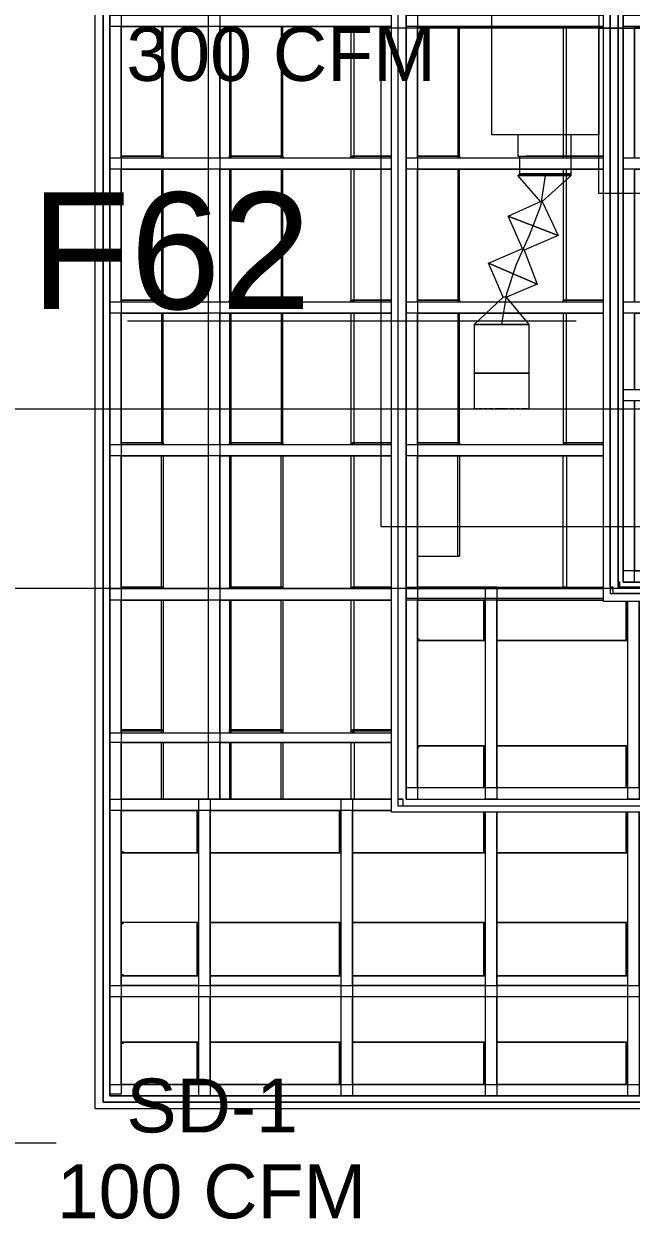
# Model space of a CAD drawing. Header units: metres. Extents: x 98 to 337, y -7 to 53.
# Drawn here: x 140.745 to 142.463, y 14.116 to 17.496 of the extents above; entities that cross this region are included whole.
import ezdxf

# ---------------------------------------------------------------- set-up
doc = ezdxf.new("R2010")
doc.units = ezdxf.units.M
doc.layers.add('HVAC - Ductos', color=5, linetype='Continuous', lineweight=0)
doc.layers.add('PDF_Text', color=7, linetype='Continuous', lineweight=0)
doc.layers.add('PDF_Geometry', color=7, linetype='Continuous', lineweight=0, true_color=0xaaaaaa)
doc.styles.add('PDF ArialUnicodeMS-Bold-Identity-H', font='arial.ttf')
doc.styles.add('PDF Helvetica', font='')
doc.styles.get('PDF Helvetica').set_extended_font_data('Helvetica')

msp = doc.modelspace()

# ---------------------------------------------------------------- linework, layer by layer
at = {"layer": 'HVAC - Ductos', "lineweight": 0}
for points in [[(142.0691, 17.1815), (142.0691, 18.0932), (142.3715, 18.0932), (142.3715, 17.1815)], [(142.2707, 17.1173), (142.2707, 17.1219)], [(142.2753, 17.1219), (142.2707, 17.1219)], [(142.147, 17.0715), (142.1561, 17.0715), (142.1653, 17.0715), (142.1837, 17.0715), (142.2019, 17.0715), (142.2203, 17.0715), (142.2386, 17.0715), (142.2569, 17.0715), (142.2707, 17.0715), (142.2845, 17.0715), (142.2936, 17.0715), (142.2845, 17.0715), (142.2707, 17.0715), (142.2569, 17.0715), (142.2386, 17.0715), (142.2203, 17.0715), (142.2019, 17.0715), (142.1837, 17.0715), (142.1653, 17.0715), (142.1561, 17.0715)], [(142.1745, 16.6454), (142.1699, 16.6454), (142.1607, 16.6454), (142.1516, 16.6454), (142.1333, 16.6454), (142.1149, 16.6454), (142.0966, 16.6454), (142.0783, 16.6454), (142.0599, 16.6454), (142.0416, 16.6454), (142.0324, 16.6454), (142.0232, 16.6454), (142.0187, 16.6454), (142.0232, 16.6454), (142.0324, 16.6454), (142.0416, 16.6454), (142.0599, 16.6454), (142.0783, 16.6454), (142.0966, 16.6454), (142.1149, 16.6454), (142.1333, 16.6454), (142.1516, 16.6454), (142.1607, 16.6454), (142.1699, 16.6454)], [(144.5295, 15.8986), (138.3167, 15.8986), (138.3167, 16.4072), (144.5295, 16.4072)]]:
    msp.add_lwpolyline(points, close=True, dxfattribs=at)
for points in [[(142.147, 17.1219), (142.147, 17.0715), (142.1424, 17.0669), (142.2936, 17.0669), (142.2936, 17.0715), (142.289, 17.0715), (142.2707, 17.0715), (142.2478, 17.0715), (142.2203, 17.0715), (142.1928, 17.0715), (142.1653, 17.0715), (142.1516, 17.0715), (142.147, 17.0715), (142.1516, 17.0715), (142.1653, 17.0715), (142.1928, 17.0715), (142.2203, 17.0715), (142.2478, 17.0715), (142.2707, 17.0715), (142.289, 17.0715), (142.2936, 17.0715), (142.2936, 17.1219), (142.2936, 17.1815), (142.2845, 17.1815), (142.2753, 17.1815), (142.2569, 17.1815), (142.2386, 17.1815), (142.2203, 17.1815), (142.2019, 17.1815), (142.1882, 17.1815), (142.1745, 17.1815), (142.1607, 17.1815), (142.1516, 17.1815), (142.147, 17.1815)], [(142.1424, 17.1815), (142.1424, 17.1219), (142.147, 17.1219), (142.1516, 17.1219), (142.1653, 17.1219), (142.1837, 17.1219), (142.2019, 17.1219), (142.2203, 17.1219), (142.2386, 17.1219), (142.2569, 17.1219), (142.2753, 17.1219), (142.2845, 17.1219), (142.2936, 17.1219)], [(142.2707, 17.1219), (142.2569, 17.1219), (142.2386, 17.1219), (142.2203, 17.1219), (142.2019, 17.1219), (142.1837, 17.1219), (142.1653, 17.1219)], [(142.2203, 17.0669), (142.2065, 16.9798), (142.1745, 16.8974), (142.1378, 16.8149), (142.1103, 16.7325), (142.0966, 16.6454)], [(142.2111, 16.9936), (142.2569, 16.8974), (142.1149, 16.9524), (142.2065, 16.9936), (142.1424, 17.0669), (142.147, 17.0669), (142.1653, 17.0669), (142.1882, 17.0669), (142.2203, 17.0669), (142.2478, 17.0669), (142.2753, 17.0669), (142.289, 17.0669), (142.2936, 17.0669), (142.289, 17.0669), (142.2753, 17.0669), (142.2478, 17.0669), (142.2203, 17.0669), (142.1882, 17.0669), (142.1653, 17.0669), (142.147, 17.0669), (142.1424, 17.0669), (142.2936, 17.0669), (142.2111, 16.9936), (142.2065, 16.9936)], [(142.1607, 16.8562), (142.1974, 16.76), (142.0599, 16.8195), (142.1561, 16.8608), (142.1149, 16.9524), (142.2569, 16.8974), (142.1607, 16.8562), (142.1561, 16.8608)], [(142.0187, 16.6454), (142.0187, 16.508), (142.0232, 16.508), (142.0324, 16.508), (142.0416, 16.508), (142.0599, 16.508), (142.0783, 16.508), (142.0966, 16.508), (142.1149, 16.508), (142.1333, 16.508), (142.1516, 16.508), (142.1607, 16.508), (142.1699, 16.508), (142.1745, 16.508), (142.1745, 16.6454), (142.0187, 16.6454), (142.1012, 16.7233), (142.0599, 16.8195), (142.1974, 16.76), (142.1103, 16.7233), (142.1012, 16.7233)], [(142.1745, 16.6454), (142.1103, 16.7233)], [(142.1745, 16.4072), (142.1745, 16.508), (142.1699, 16.508), (142.1607, 16.508), (142.1516, 16.508), (142.1333, 16.508), (142.1149, 16.508), (142.0966, 16.508), (142.0783, 16.508), (142.0599, 16.508), (142.0416, 16.508), (142.0324, 16.508), (142.0232, 16.508), (142.0187, 16.508), (142.0187, 16.4072)], [(142.0278, 16.4072), (142.0232, 16.4072)], [(142.0416, 16.4072), (142.037, 16.4072), (142.0324, 16.4072)], [(142.0554, 16.4072), (142.0508, 16.4072), (142.0462, 16.4072)], [(142.0737, 16.4072), (142.0645, 16.4072), (142.0599, 16.4072)], [(142.1149, 16.4072), (142.0966, 16.4072), (142.0783, 16.4072)], [(142.1333, 16.4072), (142.1287, 16.4072), (142.1195, 16.4072)], [(142.147, 16.4072), (142.1424, 16.4072), (142.1378, 16.4072)], [(142.1699, 16.4072), (142.1653, 16.4072), (142.1607, 16.4072), (142.1561, 16.4072), (142.1516, 16.4072)]]:
    msp.add_lwpolyline(points, dxfattribs=at)
at = {"layer": 'PDF_Geometry', "lineweight": 0}
for points in [[(141.2994, 23.3439), (141.2994, 23.7196), (141.5056, 23.7196), (141.2673, 23.7196), (141.2673, 23.7516), (141.2673, 22.8032), (141.2444, 22.8032), (140.9878, 22.8032), (140.9878, 14.4645), (144.2821, 14.4645), (144.2821, 14.744), (144.305, 14.744), (145.235, 14.744), (145.235, 14.7257), (144.305, 14.7257), (144.305, 14.4462), (140.9695, 14.4462), (140.9878, 14.4462), (144.305, 14.4462), (144.305, 14.4645), (144.305, 14.7257), (144.3233, 14.7257), (145.2717, 14.7257)], [(141.2994, 23.7516), (141.2994, 15.303), (141.2994, 15.4633), (141.785, 15.4633), (140.9878, 15.4633), (140.9878, 15.4909), (141.785, 15.4909)], [(141.2994, 15.303), (141.643, 15.303), (141.2994, 15.303), (141.2673, 15.303), (141.2673, 23.7516), (141.5056, 23.7516), (141.5056, 22.8215), (141.5239, 22.8215), (141.785, 22.8215), (141.785, 22.8399), (141.5422, 22.8399), (141.785, 22.8399)], [(145.235, 15.2846), (145.235, 15.2663), (141.785, 15.2663), (141.785, 15.2846), (141.785, 23.7516), (141.5422, 23.7516), (141.5422, 22.8627), (141.785, 22.8627)], [(141.8584, 23.3439), (141.8584, 23.7196), (142.3852, 23.7196), (141.8263, 23.7196), (141.8263, 23.7516), (141.8263, 15.303), (141.8263, 22.8124), (141.8034, 22.8124), (141.8034, 23.7516), (141.8034, 15.2846), (145.235, 15.2846), (145.235, 15.303), (145.203, 15.303), (145.203, 15.8665)], [(141.8584, 23.7516), (141.8584, 15.303)], [(145.235, 15.862), (142.3852, 15.862), (142.3852, 15.8848), (142.3852, 23.7516)], [(145.235, 15.8848), (142.4127, 15.8848), (142.4127, 15.9032), (142.4036, 15.9032), (142.4127, 15.9032), (142.4036, 15.9032), (142.4036, 23.7516), (142.4036, 15.8848), (145.235, 15.8848)], [(145.235, 15.9032), (142.431, 15.9032), (142.431, 15.9169), (142.4265, 15.9169), (142.4265, 15.9032), (142.4265, 15.9169), (142.4265, 23.7516), (142.4265, 15.9032), (145.235, 15.9032)], [(142.4723, 23.7196), (142.4723, 23.3439), (142.4723, 23.7196), (142.935, 23.7196), (142.4402, 23.7196), (142.4402, 23.7516), (142.4402, 15.9169), (142.4723, 15.9169), (142.4723, 16.43), (142.4723, 15.949), (142.8617, 15.949), (142.4402, 15.949), (142.4402, 15.9169), (142.4402, 23.7516), (142.935, 23.7516)], [(144.3233, 14.4645), (145.235, 14.4645), (145.235, 14.4462), (144.3233, 14.4462), (144.3233, 14.4279), (140.9466, 14.4279), (140.9466, 14.4462), (140.9466, 22.8307), (140.9695, 22.8307), (140.9695, 22.8399)], [(141.0199, 22.8032), (141.0199, 14.4691), (140.9878, 14.4691), (140.9878, 22.8032)], [(141.8034, 22.8124), (141.8034, 15.303), (141.8171, 15.303), (141.8034, 15.303), (141.8171, 15.303), (141.8171, 15.2846), (144.2912, 15.2846), (145.235, 15.2846), (145.235, 15.303), (145.235, 15.3076)], [(141.2994, 17.1173), (141.2994, 17.4884), (141.785, 17.4884), (140.9878, 17.4884), (140.9878, 17.5205), (141.785, 17.5205)], [(141.8584, 17.1173), (141.8584, 17.4884), (142.3852, 17.4884), (141.8263, 17.4884), (141.8263, 17.5205), (142.3852, 17.5205)], [(142.4723, 17.4884), (142.4723, 17.1173), (142.4723, 17.4884), (142.935, 17.4884), (142.4402, 17.4884), (142.4402, 17.5205), (142.935, 17.5205)], [(141.0199, 17.1173), (141.0199, 17.4884), (141.2673, 17.4884)], [(141.139, 17.1173), (141.139, 17.1219), (141.139, 17.1173), (141.139, 17.4884), (141.1344, 17.4884), (141.1344, 17.1219), (141.1344, 17.1173)], [(141.3314, 17.1173), (141.3314, 17.1219), (141.3314, 17.4884), (141.3268, 17.4884), (141.3268, 17.1173), (141.3268, 17.1219), (141.478, 17.1219), (141.478, 17.1173), (141.478, 17.1219), (141.3268, 17.1219), (141.3268, 17.1173)], [(141.478, 17.1173), (141.478, 17.4884), (141.4734, 17.4884), (141.4734, 17.1219), (141.4734, 17.1173)], [(141.6705, 17.4884), (141.6705, 17.1173), (141.6705, 17.1219), (141.6751, 17.1219), (141.6751, 17.1173)], [(141.6797, 17.1173), (141.6797, 17.1219), (141.6797, 17.4884), (141.6751, 17.4884)], [(141.9775, 17.1173), (141.9775, 17.1219), (141.9775, 17.1173), (141.9775, 17.4884), (141.9729, 17.4884), (141.9729, 17.1219), (141.9729, 17.1173)], [(142.2707, 17.4884), (142.2707, 17.1173)], [(142.2799, 17.1173), (142.2799, 17.1219), (142.2799, 17.4884), (142.2753, 17.4884)], [(141.2994, 16.7095), (141.2994, 17.0852), (141.785, 17.0852), (140.9878, 17.0852), (140.9878, 17.1173), (141.785, 17.1173)], [(141.0199, 17.1219), (141.139, 17.1219), (141.0199, 17.1219)], [(141.785, 17.1219), (141.6751, 17.1219), (141.785, 17.1219)], [(141.8584, 16.7095), (141.8584, 17.0852), (142.3852, 17.0852), (141.8263, 17.0852), (141.8263, 17.1173), (142.3852, 17.1173)], [(141.8584, 17.1219), (141.9775, 17.1219), (141.8584, 17.1219)], [(142.3852, 17.1219), (142.2753, 17.1219), (142.3852, 17.1219)], [(142.4723, 17.0852), (142.4723, 16.7095), (142.4723, 17.0852), (142.935, 17.0852), (142.4402, 17.0852), (142.4402, 17.1173), (142.935, 17.1173)], [(141.0199, 16.7095), (141.0199, 17.0852), (141.2673, 17.0852)], [(141.139, 16.7095), (141.139, 16.7141), (141.139, 16.7095), (141.139, 17.0852), (141.1344, 17.0852), (141.1344, 16.7141), (141.1344, 16.7095)], [(141.3314, 16.7095), (141.3314, 16.7141), (141.3314, 17.0852), (141.3268, 17.0852), (141.3268, 16.7095), (141.3268, 16.7141), (141.478, 16.7141), (141.478, 16.7095), (141.478, 16.7141), (141.3268, 16.7141), (141.3268, 16.7095)], [(141.478, 16.7095), (141.478, 17.0852), (141.4734, 17.0852), (141.4734, 16.7141), (141.4734, 16.7095)], [(141.6705, 17.0852), (141.6705, 16.7095), (141.6705, 16.7141), (141.6751, 16.7141), (141.6751, 16.7095)], [(141.6797, 16.7095), (141.6797, 16.7141), (141.6797, 17.0852), (141.6751, 17.0852)], [(141.9775, 16.7095), (141.9775, 16.7141), (141.9775, 16.7095), (141.9775, 17.0852), (141.9729, 17.0852), (141.9729, 16.7141), (141.9729, 16.7095)], [(142.2707, 17.0852), (142.2707, 16.7095)], [(142.2799, 16.7095), (142.2799, 16.7141), (142.2799, 17.0852), (142.2753, 17.0852)], [(141.2994, 16.3064), (141.2994, 16.6775), (141.785, 16.6775), (140.9878, 16.6775), (140.9878, 16.7095), (141.785, 16.7095)], [(141.0199, 16.7141), (141.139, 16.7141), (141.0199, 16.7141)], [(141.785, 16.7141), (141.6751, 16.7141), (141.785, 16.7141)], [(141.8584, 16.3064), (141.8584, 16.6775), (142.3852, 16.6775), (141.8263, 16.6775), (141.8263, 16.7095), (142.3852, 16.7095)], [(141.8584, 16.7141), (141.9775, 16.7141), (141.8584, 16.7141)], [(142.3852, 16.7141), (142.2753, 16.7141), (142.3852, 16.7141)], [(142.4723, 16.6775), (142.4723, 16.4622), (142.4723, 16.6775), (142.935, 16.6775), (142.4402, 16.6775), (142.4402, 16.7095), (142.935, 16.7095)], [(141.0199, 16.3064), (141.0199, 16.6775), (141.2673, 16.6775)], [(141.139, 16.3064), (141.139, 16.311), (141.139, 16.3064), (141.139, 16.6775), (141.1344, 16.6775), (141.1344, 16.311), (141.1344, 16.3064)], [(141.3314, 16.3064), (141.3314, 16.311), (141.3314, 16.6775), (141.3268, 16.6775), (141.3268, 16.3064), (141.3268, 16.311), (141.3268, 16.3064)], [(141.478, 16.3064), (141.478, 16.311), (141.3268, 16.311), (141.478, 16.311), (141.478, 16.3064), (141.478, 16.6775), (141.4734, 16.6775), (141.4734, 16.311), (141.4734, 16.3064)], [(141.6705, 16.6775), (141.6705, 16.3064), (141.6751, 16.311), (141.6751, 16.3064)], [(141.6797, 16.3064), (141.6797, 16.311), (141.6797, 16.6775), (141.6751, 16.6775)], [(141.9775, 16.3064), (141.9775, 16.311), (141.9775, 16.3064), (141.9775, 16.6775), (141.9729, 16.6775), (141.9729, 16.311), (141.9729, 16.3064)], [(142.2707, 16.6775), (142.2707, 16.3064), (142.2753, 16.3064), (142.2753, 16.311), (142.2707, 16.311), (142.2707, 16.3064)], [(142.2799, 16.3064), (142.2799, 16.311), (142.2799, 16.6775), (142.2753, 16.6775)], [(142.3073, 16.6546), (141.0382, 16.6546)], [(145.235, 16.4438), (145.235, 16.43), (142.4402, 16.43), (142.4402, 16.4622), (142.9671, 16.4622), (142.9534, 16.4622), (142.9534, 16.4805), (142.9534, 16.4622)], [(141.2994, 15.8986), (141.2994, 16.2743), (141.785, 16.2743), (140.9878, 16.2743), (140.9878, 16.3064), (141.785, 16.3064)], [(141.0199, 16.311), (141.139, 16.311), (141.0199, 16.311)], [(141.785, 16.311), (141.6751, 16.311), (141.785, 16.311)], [(142.0829, 15.9032), (142.0829, 15.303), (142.0508, 15.303), (142.0508, 15.9032), (142.0829, 15.9032), (142.0508, 15.9032), (141.8584, 15.9032), (141.8584, 16.2743), (142.3852, 16.2743), (141.8263, 16.2743), (141.8263, 16.3064), (142.3852, 16.3064)], [(141.8584, 16.311), (141.9775, 16.311), (141.8584, 16.311)], [(142.3852, 16.311), (142.2753, 16.311), (142.3852, 16.311)], [(141.0199, 15.8986), (141.0199, 16.2743), (141.2673, 16.2743)], [(141.1344, 15.8986), (141.1344, 15.9032), (141.1344, 16.2743), (141.139, 16.2743), (141.139, 15.8986), (141.139, 15.9032), (141.139, 15.8986)], [(141.3314, 15.8986), (141.3314, 15.9032), (141.3314, 16.2743), (141.3268, 16.2743), (141.3268, 15.8986), (141.3268, 15.9032), (141.478, 15.9032), (141.478, 15.8986), (141.478, 15.9032), (141.3268, 15.9032), (141.3268, 15.8986)], [(141.4734, 15.8986), (141.4734, 15.9032), (141.4734, 16.2743), (141.478, 16.2743), (141.478, 15.8986)], [(141.6705, 16.2743), (141.6705, 15.8986), (141.6705, 15.9032), (141.6751, 15.9032), (141.6751, 15.8986)], [(141.6797, 15.8986), (141.6797, 15.9032), (141.6797, 16.2743), (141.6751, 16.2743)], [(141.8584, 15.9902), (141.9775, 15.9902), (141.9729, 15.9902), (141.9729, 16.2743), (141.9775, 16.2743), (141.9775, 15.9902)], [(142.2753, 16.2743), (142.2799, 16.2743), (142.2799, 15.9032), (142.2707, 15.9032), (142.2707, 16.2743)], [(141.2994, 15.4909), (141.2994, 15.8665), (141.785, 15.8665), (140.9878, 15.8665), (140.9878, 15.8986), (141.785, 15.8986)], [(141.0199, 15.9032), (141.139, 15.9032), (141.0199, 15.9032)], [(141.785, 15.9032), (141.6751, 15.9032), (141.785, 15.9032)], [(142.3852, 15.8711), (141.8263, 15.8711), (141.8263, 15.9032), (142.3852, 15.9032)], [(142.454, 15.335), (142.0829, 15.335), (142.0829, 15.8665), (142.3852, 15.8665), (141.8263, 15.8665), (141.8263, 15.8986), (142.3852, 15.8986)], [(142.0462, 15.9032), (142.0508, 15.9032), (141.8584, 15.9032)], [(142.4036, 15.8986), (142.4127, 15.8986)], [(145.235, 15.9169), (142.4402, 15.9169), (145.235, 15.9169)], [(141.0199, 15.4909), (141.0199, 15.8665), (141.2673, 15.8665)], [(141.1344, 15.5), (141.1344, 15.8665), (141.139, 15.8665), (141.139, 15.4909), (141.139, 15.4954), (141.139, 15.4909)], [(141.3314, 15.5), (141.3314, 15.8665), (141.3268, 15.8665), (141.3268, 15.4909), (141.3268, 15.4954), (141.3268, 15.4909)], [(141.4734, 15.5), (141.4734, 15.8665), (141.478, 15.8665), (141.478, 15.4909), (141.478, 15.4954), (141.478, 15.4909)], [(141.6705, 15.8665), (141.6705, 15.4909), (141.6705, 15.4954), (141.6751, 15.4954), (141.6751, 15.5), (141.785, 15.5)], [(141.6797, 15.5), (141.6797, 15.8665), (141.6751, 15.8665)], [(142.0508, 15.335), (141.8584, 15.335), (141.8584, 15.8665), (142.0508, 15.8665)], [(142.4494, 15.862), (142.4494, 15.752), (142.4494, 15.862)], [(142.8617, 15.335), (142.486, 15.335), (142.486, 15.862), (142.486, 15.303), (142.454, 15.303), (142.454, 15.862)], [(142.0829, 15.7566), (142.0829, 15.752), (142.454, 15.752), (142.4494, 15.752), (142.454, 15.752), (142.0829, 15.752)], [(141.0199, 15.5), (141.139, 15.5), (141.139, 15.4954), (141.0199, 15.4954)], [(141.1344, 15.4909), (141.1344, 15.4954)], [(141.3314, 15.4909), (141.3314, 15.4954)], [(141.4734, 15.4909), (141.4734, 15.4954)], [(141.785, 15.4954), (141.6751, 15.4954), (141.6751, 15.4909)], [(141.6797, 15.4909), (141.6797, 15.4954)], [(141.2352, 15.303), (141.2398, 15.303), (141.0199, 15.303), (141.0199, 15.4633), (141.2673, 15.4633)], [(141.1344, 15.303), (141.1344, 15.4633), (141.139, 15.4633), (141.139, 15.303)], [(141.3314, 15.303), (141.3314, 15.4633), (141.3268, 15.4633), (141.3268, 15.303)], [(141.4734, 15.303), (141.4734, 15.4633), (141.478, 15.4633), (141.478, 15.303)], [(141.6751, 15.4633), (141.6797, 15.4633), (141.6797, 15.303), (141.6751, 15.303), (141.6476, 15.303)], [(141.6705, 15.4633), (141.6705, 15.303)], [(142.0462, 15.335), (142.0462, 15.4542), (142.0462, 15.335)], [(142.0829, 15.4542), (142.454, 15.4542), (142.4494, 15.4542), (142.454, 15.4542), (142.0829, 15.4542), (142.0829, 15.4496)], [(142.4494, 15.335), (142.4494, 15.4542), (142.4494, 15.335)], [(141.8263, 15.303), (145.235, 15.303), (145.235, 15.335), (141.8263, 15.335), (141.8263, 15.303), (144.2912, 15.303), (145.235, 15.303), (145.235, 15.2984)], [(142.0508, 14.776), (141.6751, 14.776), (141.6751, 15.2709), (141.785, 15.2709), (140.9878, 15.2709), (140.9878, 15.303), (141.785, 15.303), (141.6751, 15.303), (141.643, 15.303), (141.6384, 15.303)], [(141.2673, 15.303), (141.2398, 15.303), (141.0199, 15.303), (141.0245, 15.303)], [(141.6751, 15.303), (141.6751, 14.4645), (141.643, 14.4645), (141.643, 15.303)], [(141.2398, 14.776), (141.0199, 14.776), (141.0199, 15.2709), (141.2398, 15.2709)], [(141.2719, 15.1563), (141.2719, 15.1518), (141.643, 15.1518), (141.6384, 15.1518), (141.6384, 15.2709), (141.6384, 15.1518), (141.643, 15.1518), (141.2719, 15.1518)], [(141.643, 14.776), (141.2719, 14.776), (141.2719, 15.2709), (141.643, 15.2709)], [(142.0462, 15.2663), (142.0462, 15.1518), (142.0462, 15.2663)], [(142.454, 14.776), (142.0829, 14.776), (142.0829, 15.2663), (142.0829, 14.4645), (142.0508, 14.4645), (142.0508, 15.2663)], [(142.4494, 15.2663), (142.4494, 15.1518), (142.4494, 15.2663)], [(142.8617, 14.776), (142.486, 14.776), (142.486, 15.2663), (142.486, 14.4645), (142.454, 14.4645), (142.454, 15.2663)], [(141.6751, 15.1563), (141.6751, 15.1518), (142.0508, 15.1518), (142.0462, 15.1518), (142.0508, 15.1518), (141.6751, 15.1518)], [(142.0829, 15.1563), (142.0829, 15.1518), (142.454, 15.1518), (142.4494, 15.1518), (142.454, 15.1518), (142.0829, 15.1518)], [(141.2398, 14.9547), (141.0199, 14.9547)], [(141.0245, 14.9547), (141.0199, 14.9547)], [(141.0199, 14.9547), (141.0245, 14.9547)], [(141.2398, 14.9547), (141.0199, 14.9547)], [(141.0245, 14.9502), (141.0245, 14.9547)], [(141.0245, 14.9547), (141.0245, 14.9502)], [(141.2719, 14.9547), (141.643, 14.9547), (141.6384, 14.9547), (141.6384, 14.8036), (141.6384, 14.9547), (141.643, 14.9547), (141.2719, 14.9547), (141.2719, 14.9502)], [(141.6751, 14.8082), (141.6751, 14.8036), (142.0508, 14.8036), (142.0462, 14.8036), (142.0462, 14.9547), (142.0508, 14.9547), (142.0462, 14.9547), (142.0462, 14.8036), (142.0508, 14.8036), (141.6751, 14.8036)], [(141.6751, 14.9547), (142.0508, 14.9547), (141.6751, 14.9547), (141.6751, 14.9502)], [(142.0829, 14.9547), (142.454, 14.9547), (142.4494, 14.9547), (142.4494, 14.8036), (142.4494, 14.9547), (142.454, 14.9547), (142.0829, 14.9547), (142.0829, 14.9502)], [(141.2719, 14.8082), (141.2719, 14.8036), (141.643, 14.8036), (141.6384, 14.8036), (141.643, 14.8036), (141.2719, 14.8036)], [(142.0829, 14.8082), (142.0829, 14.8036), (142.454, 14.8036), (142.4494, 14.8036), (142.454, 14.8036), (142.0829, 14.8036)], [(141.2398, 14.4966), (141.0199, 14.4966), (141.0199, 14.744)], [(141.643, 14.4966), (141.2719, 14.4966), (141.2719, 14.744)], [(142.0508, 14.4966), (141.6751, 14.4966), (141.6751, 14.744)], [(142.454, 14.4966), (142.0829, 14.4966), (142.0829, 14.744)], [(141.2352, 14.4966), (141.2352, 14.6157), (141.2352, 14.4966)], [(141.2719, 14.6157), (141.643, 14.6157), (141.6384, 14.6157), (141.643, 14.6157), (141.2719, 14.6157), (141.2719, 14.6111)], [(141.6384, 14.4966), (141.6384, 14.6157), (141.6384, 14.4966)], [(141.6751, 14.6157), (142.0508, 14.6157), (142.0462, 14.6157), (142.0508, 14.6157), (141.6751, 14.6157), (141.6751, 14.6111)], [(142.0462, 14.4966), (142.0462, 14.6157), (142.0462, 14.4966)], [(142.0829, 14.6157), (142.454, 14.6157), (142.4494, 14.6157), (142.454, 14.6157), (142.0829, 14.6157), (142.0829, 14.6111)], [(142.4494, 14.4966), (142.4494, 14.6157), (142.4494, 14.4966)]]:
    msp.add_lwpolyline(points, dxfattribs=at)
for points in [[(140.9695, 22.8032), (140.9695, 14.4462)], [(142.2707, 16.7095), (142.2707, 16.7141)], [(142.2753, 16.7141), (142.2707, 16.7141)], [(142.0462, 15.8665), (142.0462, 15.752)], [(141.8584, 15.752), (141.8584, 15.7566), (141.8629, 15.7566), (141.8629, 15.752), (141.8584, 15.752), (142.0508, 15.752)], [(142.0508, 15.752), (142.0462, 15.752)], [(141.3268, 15.4954), (141.3268, 15.5), (141.478, 15.5), (141.478, 15.4954)], [(141.8584, 15.4542), (142.0508, 15.4542), (141.8584, 15.4542), (141.8584, 15.4496), (141.8629, 15.4496), (141.8629, 15.4542)], [(142.0508, 15.4542), (142.0462, 15.4542)], [(141.2398, 15.303), (141.2719, 15.303), (141.2719, 14.4645), (141.2398, 14.4645)], [(141.2352, 15.2709), (141.2352, 15.1518)], [(141.0199, 15.1518), (141.0245, 15.1518), (141.0245, 15.1563), (141.0245, 15.1518), (141.0199, 15.1518), (141.2398, 15.1518)], [(141.2398, 15.1518), (141.2352, 15.1518)], [(141.2352, 14.8036), (141.2398, 14.8036), (141.2352, 14.8036), (141.2352, 14.9547)], [(141.2398, 14.9547), (141.2352, 14.9547)], [(141.0199, 14.8036), (141.0245, 14.8036), (141.0245, 14.8082), (141.0245, 14.8036), (141.0199, 14.8036), (141.2398, 14.8036)], [(140.9878, 14.744), (140.9878, 14.776), (145.235, 14.776), (145.235, 14.744)], [(141.0199, 14.6157), (141.2398, 14.6157), (141.0199, 14.6157), (141.0245, 14.6157), (141.0245, 14.6111), (141.0245, 14.6157)], [(141.2398, 14.6157), (141.2352, 14.6157)], [(140.9878, 14.4645), (140.9878, 14.4966), (144.2683, 14.4966), (144.2683, 14.4645)]]:
    msp.add_lwpolyline(points, close=True, dxfattribs=at)
at = {"layer": 'PDF_Geometry', "color": 232, "lineweight": 9, "true_color": 0xe91e64}
msp.add_lwpolyline([(141.756, 17.4843), (142.5593, 17.4843), (142.5593, 16.0731), (141.756, 16.0731)], close=True, dxfattribs=at)
at = {"layer": 'PDF_Geometry', "color": 7, "lineweight": 0}
msp.add_lwpolyline([(142.4906, 17.0165), (142.3715, 17.0165), (142.3715, 17.4838), (142.4906, 17.4838)], close=True, dxfattribs=at)
msp.add_lwpolyline([(140.6808, 14.3316), (140.8366, 14.3316)], dxfattribs=at)

# ---------------------------------------------------------------- texts
at = {"layer": 'PDF_Text', "lineweight": 0, "char_height": 0.15242, "attachment_point": 4, "style": 'PDF Helvetica'}
for s, insert in [('300 CFM', (141.0351, 17.4096)), ('SD-1', (141.0351, 14.436)), ('100 CFM', (140.8381, 14.1931))]:
    msp.add_mtext(s, dxfattribs=dict(at, insert=insert))
at = {"layer": 'PDF_Text', "color": 232, "lineweight": 70, "true_color": 0xe91e64, "insert": (140.764, 16.852), "char_height": 0.32989, "attachment_point": 4, "style": 'PDF ArialUnicodeMS-Bold-Identity-H'}
msp.add_mtext('F62', dxfattribs=at)

doc.saveas('drawing.dxf')
